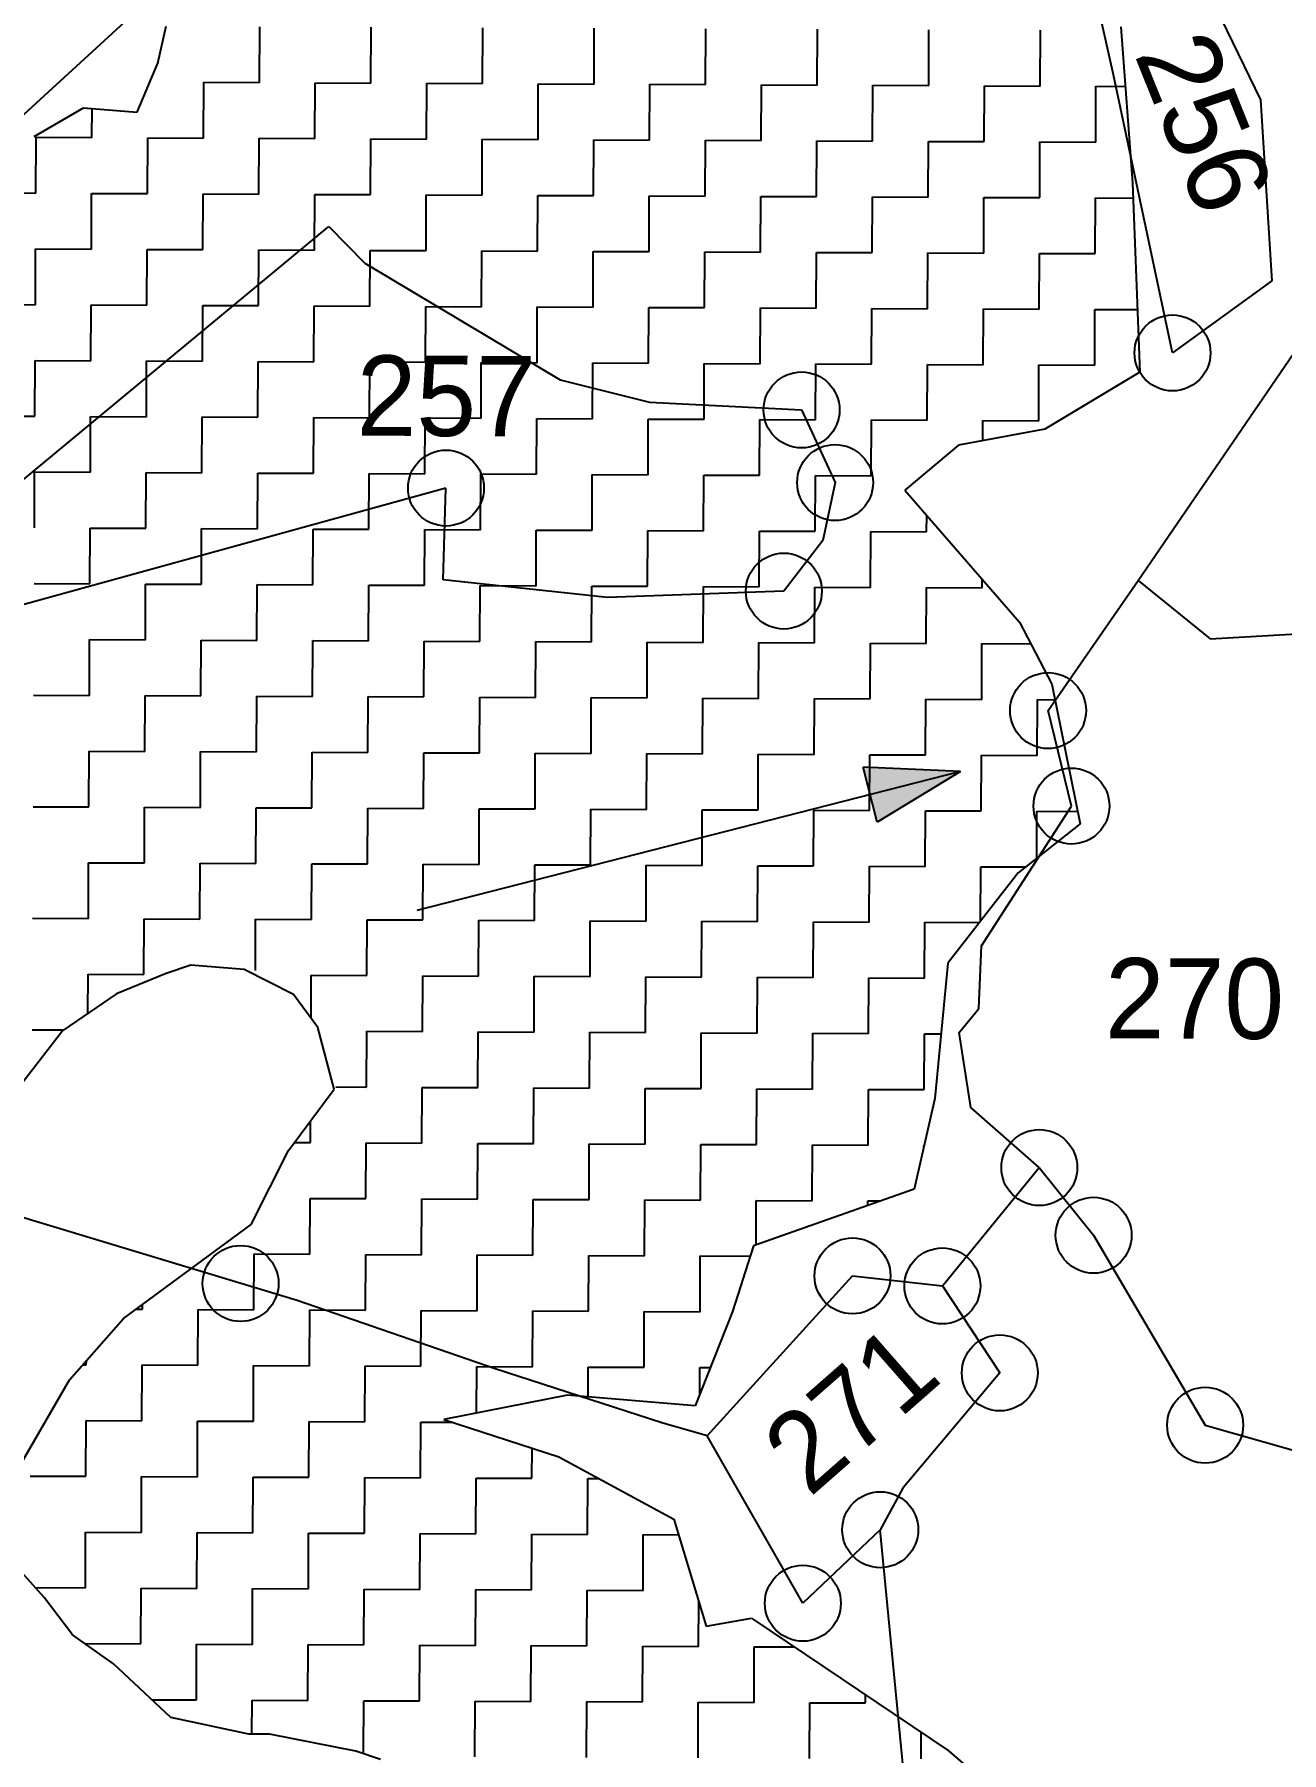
# Model space of a CAD drawing. Header units: metres. Extents: x 281411 to 286097, y 2026212 to 2030446.
# Drawn here: x 285188.9 to 285480.7, y 2028439.9 to 2028841.8 of the extents above; entities that cross this region are included whole.
import ezdxf
from ezdxf.enums import TextEntityAlignment as Align

# ---------------------------------------------------------------- set-up
doc = ezdxf.new("R2010")
doc.units = ezdxf.units.M
for name, color, linetype in [('POLY_HATCH', 12, 'Continuous'), ('POLY_PARCEL', 6, 'Continuous'), ('TEXT_PARCEL', 7, 'Continuous')]:
    doc.layers.add(name, color=color, linetype=linetype)
doc.styles.add('TEXT_MAP', font='')
doc.styles.get('TEXT_MAP').set_extended_font_data('Kruti Dev 050')

msp = doc.modelspace()

# ---------------------------------------------------------------- hatches: boundary and pattern name
h = msp.add_hatch(color=256)
h.paths.add_polyline_path([(285384.47, 2028663.95), (285386.12, 2028657.49), (285405.57, 2028669.33)])
h.paths.add_polyline_path([(285405.57, 2028669.33), (285382.83, 2028670.4), (285384.47, 2028663.95)])

# ---------------------------------------------------------------- linework, layer by layer
for points in [[(285405.57, 2028669.33), (285278.45, 2028636.89)], [(285405.57, 2028669.33), (285382.83, 2028670.4)], [(285386.12, 2028657.49), (285382.83, 2028670.4)], [(285405.57, 2028669.33), (285386.12, 2028657.49)]]:
    msp.add_lwpolyline(points)
for centre in [(285455.19, 2028767.26), (285368.42, 2028753.93), (285285.23, 2028735.66), (285376.26, 2028736.94), (285364.27, 2028711.57), (285426.08, 2028683.61), (285431.55, 2028661.29), (285424.03, 2028576.73), (285436.73, 2028560.9), (285237.19, 2028549.62), (285380.33, 2028551.4), (285401.36, 2028549.05), (285414.79, 2028528.71), (285462.83, 2028516.48), (285386.82, 2028492.03), (285368.71, 2028474.84)]:
    msp.add_circle(centre, 8.88)
at = {"layer": 'POLY_HATCH'}
for p, q in [((285217.83, 2028835.06), (285219.8, 2028843.71)), ((285443.09, 2028843.57), (285445.81, 2028807.02)), ((285212.97, 2028823.55), (285217.83, 2028835.06)), ((285188.9, 2028817.89), (285200.47, 2028824.57)), ((285200.47, 2028824.57), (285212.97, 2028823.55)), ((285445.81, 2028807.02), (285447.53, 2028762.79)), ((285447.53, 2028762.79), (285425.35, 2028749.43)), ((285425.35, 2028749.43), (285405.13, 2028745.68)), ((285405.13, 2028745.68), (285392.58, 2028735.16)), ((285392.58, 2028735.16), (285419.37, 2028704.28)), ((285419.37, 2028704.28), (285427, 2028689.82)), ((285427, 2028689.82), (285433.59, 2028657.11)), ((285433.59, 2028657.11), (285419.11, 2028645.63)), ((285419.11, 2028645.63), (285402.66, 2028624.56)), ((285225.53, 2028624.05), (285219.75, 2028622.16)), ((285238.03, 2028623.03), (285225.53, 2028624.05)), ((285249.54, 2028617.21), (285238.03, 2028623.03)), ((285402.66, 2028624.56), (285399.63, 2028592.85)), ((285219.75, 2028622.16), (285208.19, 2028617.4)), ((285208.19, 2028617.4), (285195.64, 2028608.81)), ((285255.28, 2028609.5), (285249.54, 2028617.21)), ((285195.64, 2028608.81), (285173.39, 2028580.07)), ((285259.06, 2028595.06), (285255.28, 2028609.5)), ((285248.42, 2028580.69), (285259.06, 2028595.06)), ((285399.63, 2028592.85), (285394.73, 2028571.72)), ((285239.68, 2028563.42), (285248.42, 2028580.69)), ((285394.73, 2028571.72), (285357.15, 2028558.43)), ((285209.77, 2028541.45), (285239.68, 2028563.42)), ((285357.15, 2028558.43), (285352.28, 2028543.07)), ((285352.28, 2028543.07), (285343.52, 2028521)), ((285197.2, 2028527.08), (285209.77, 2028541.45)), ((285185.56, 2028506.95), (285197.2, 2028527.08)), ((285313.64, 2028523.49), (285284.76, 2028517.85)), ((285343.52, 2028521), (285313.64, 2028523.49)), ((285284.76, 2028517.85), (285311.65, 2028509.07)), ((285311.65, 2028509.07), (285338.51, 2028494.53)), ((285338.51, 2028494.53), (285346.1, 2028469.5)), ((285191.2, 2028476.16), (285183.54, 2028484.84)), ((285197.89, 2028467.47), (285191.2, 2028476.16)), ((285346.1, 2028469.5), (285356.69, 2028471.38)), ((285356.69, 2028471.38), (285402.71, 2028440.41)), ((285207.48, 2028460.7), (285197.89, 2028467.47)), ((285220.89, 2028448.14), (285207.48, 2028460.7)), ((285239.14, 2028444.22), (285220.89, 2028448.14)), ((285243.95, 2028444.19), (285239.14, 2028444.22)), ((285264.14, 2028440.26), (285243.95, 2028444.19)), ((285269.9, 2028438.31), (285264.14, 2028440.26)), ((285402.71, 2028440.41), (285429.54, 2028417.21))]:
    msp.add_line(p, q, dxfattribs=at)
at = {"layer": 'POLY_HATCH', "linetype": 'Continuous'}
for p, q in [((285241.6, 2028830.5), (285241.66, 2028843.55)), ((285267.69, 2028830.38), (285267.75, 2028843.43)), ((285293.78, 2028830.27), (285293.84, 2028843.31)), ((285319.87, 2028830.15), (285319.93, 2028843.2)), ((285345.97, 2028830.03), (285346.02, 2028843.08)), ((285372.06, 2028829.91), (285372.12, 2028842.96)), ((285398.15, 2028829.8), (285398.21, 2028842.84)), ((285424.24, 2028829.68), (285424.3, 2028842.72)), ((285228.49, 2028817.52), (285228.55, 2028830.56)), ((285228.55, 2028830.56), (285241.6, 2028830.5)), ((285254.58, 2028817.4), (285254.64, 2028830.44)), ((285254.64, 2028830.44), (285267.69, 2028830.38)), ((285280.68, 2028817.28), (285280.74, 2028830.33)), ((285280.74, 2028830.33), (285293.78, 2028830.27)), ((285306.77, 2028817.16), (285306.83, 2028830.21)), ((285306.83, 2028830.21), (285319.87, 2028830.15)), ((285332.86, 2028817.04), (285332.92, 2028830.09)), ((285332.92, 2028830.09), (285345.97, 2028830.03)), ((285358.95, 2028816.93), (285359.01, 2028829.97)), ((285359.01, 2028829.97), (285372.06, 2028829.91)), ((285385.04, 2028816.81), (285385.1, 2028829.85)), ((285385.1, 2028829.85), (285398.15, 2028829.8)), ((285411.14, 2028816.69), (285411.2, 2028829.74)), ((285411.2, 2028829.74), (285424.24, 2028829.68)), ((285437.23, 2028816.57), (285437.29, 2028829.62)), ((285437.29, 2028829.62), (285444.13, 2028829.59)), ((285202.4, 2028817.63), (285202.43, 2028824.41)), ((285189.3, 2028804.65), (285189.35, 2028817.69)), ((285189.35, 2028817.69), (285202.4, 2028817.63)), ((285215.39, 2028804.53), (285215.45, 2028817.57)), ((285215.45, 2028817.57), (285228.49, 2028817.52)), ((285241.48, 2028804.41), (285241.54, 2028817.46)), ((285241.54, 2028817.46), (285254.58, 2028817.4)), ((285267.57, 2028804.29), (285267.63, 2028817.34)), ((285267.63, 2028817.34), (285280.68, 2028817.28)), ((285293.66, 2028804.17), (285293.72, 2028817.22)), ((285293.72, 2028817.22), (285306.77, 2028817.16)), ((285319.76, 2028804.06), (285319.81, 2028817.1)), ((285319.81, 2028817.1), (285332.86, 2028817.04)), ((285345.85, 2028803.94), (285345.91, 2028816.99)), ((285345.91, 2028816.99), (285358.95, 2028816.93)), ((285371.94, 2028803.82), (285372, 2028816.87)), ((285372, 2028816.87), (285385.04, 2028816.81)), ((285398.03, 2028803.7), (285398.09, 2028816.75)), ((285398.09, 2028816.75), (285411.14, 2028816.69)), ((285424.12, 2028803.59), (285424.18, 2028816.63)), ((285424.18, 2028816.63), (285437.23, 2028816.57)), ((285176.25, 2028804.71), (285189.3, 2028804.65)), ((285202.28, 2028791.54), (285202.34, 2028804.59)), ((285202.34, 2028804.59), (285215.39, 2028804.53)), ((285228.37, 2028791.42), (285228.43, 2028804.47)), ((285228.43, 2028804.47), (285241.48, 2028804.41)), ((285254.47, 2028791.31), (285254.53, 2028804.35)), ((285254.53, 2028804.35), (285267.57, 2028804.29)), ((285280.56, 2028791.19), (285280.62, 2028804.23)), ((285280.62, 2028804.23), (285293.66, 2028804.17)), ((285306.65, 2028791.07), (285306.71, 2028804.12)), ((285306.71, 2028804.12), (285319.76, 2028804.06)), ((285332.74, 2028790.95), (285332.8, 2028804)), ((285332.8, 2028804), (285345.85, 2028803.94)), ((285358.83, 2028790.83), (285358.89, 2028803.88)), ((285358.89, 2028803.88), (285371.94, 2028803.82)), ((285384.93, 2028790.72), (285384.99, 2028803.76)), ((285384.99, 2028803.76), (285398.03, 2028803.7)), ((285411.02, 2028790.6), (285411.08, 2028803.64)), ((285411.08, 2028803.64), (285424.12, 2028803.59)), ((285437.11, 2028790.48), (285437.17, 2028803.53)), ((285437.17, 2028803.53), (285445.94, 2028803.49)), ((285189.18, 2028778.55), (285189.24, 2028791.6)), ((285189.24, 2028791.6), (285202.28, 2028791.54)), ((285215.27, 2028778.44), (285215.33, 2028791.48)), ((285215.33, 2028791.48), (285228.37, 2028791.42)), ((285241.36, 2028778.32), (285241.42, 2028791.36)), ((285241.42, 2028791.36), (285254.47, 2028791.31)), ((285267.45, 2028778.2), (285267.51, 2028791.25)), ((285267.51, 2028791.25), (285280.56, 2028791.19)), ((285293.55, 2028778.08), (285293.6, 2028791.13)), ((285293.6, 2028791.13), (285306.65, 2028791.07)), ((285319.64, 2028777.97), (285319.7, 2028791.01)), ((285319.7, 2028791.01), (285332.74, 2028790.95)), ((285345.73, 2028777.85), (285345.79, 2028790.89)), ((285345.79, 2028790.89), (285358.83, 2028790.83)), ((285371.82, 2028777.73), (285371.88, 2028790.78)), ((285371.88, 2028790.78), (285384.93, 2028790.72)), ((285397.91, 2028777.61), (285397.97, 2028790.66)), ((285397.97, 2028790.66), (285411.02, 2028790.6)), ((285424.01, 2028777.49), (285424.06, 2028790.54)), ((285424.06, 2028790.54), (285437.11, 2028790.48)), ((285176.13, 2028778.61), (285189.18, 2028778.55)), ((285202.17, 2028765.45), (285202.22, 2028778.5)), ((285202.22, 2028778.5), (285215.27, 2028778.44)), ((285228.26, 2028765.33), (285228.32, 2028778.38)), ((285228.32, 2028778.38), (285241.36, 2028778.32)), ((285254.35, 2028765.21), (285254.41, 2028778.26)), ((285254.41, 2028778.26), (285267.45, 2028778.2)), ((285280.44, 2028765.1), (285280.5, 2028778.14)), ((285280.5, 2028778.14), (285293.55, 2028778.08)), ((285306.53, 2028764.98), (285306.59, 2028778.02)), ((285306.59, 2028778.02), (285319.64, 2028777.97)), ((285332.62, 2028764.86), (285332.68, 2028777.91)), ((285332.68, 2028777.91), (285345.73, 2028777.85)), ((285358.72, 2028764.74), (285358.78, 2028777.79)), ((285358.78, 2028777.79), (285371.82, 2028777.73)), ((285384.81, 2028764.62), (285384.87, 2028777.67)), ((285384.87, 2028777.67), (285397.91, 2028777.61)), ((285410.9, 2028764.51), (285410.96, 2028777.55)), ((285410.96, 2028777.55), (285424.01, 2028777.49)), ((285436.99, 2028764.39), (285437.05, 2028777.43)), ((285437.05, 2028777.43), (285446.96, 2028777.39)), ((285189.06, 2028752.46), (285189.12, 2028765.51)), ((285189.12, 2028765.51), (285202.17, 2028765.45)), ((285215.15, 2028752.34), (285215.21, 2028765.39)), ((285215.21, 2028765.39), (285228.26, 2028765.33)), ((285241.24, 2028752.23), (285241.3, 2028765.27)), ((285241.3, 2028765.27), (285254.35, 2028765.21)), ((285267.34, 2028752.11), (285267.39, 2028765.15)), ((285267.39, 2028765.15), (285280.44, 2028765.1)), ((285293.43, 2028751.99), (285293.49, 2028765.04)), ((285293.49, 2028765.04), (285306.53, 2028764.98)), ((285319.52, 2028751.87), (285319.58, 2028764.92)), ((285319.58, 2028764.92), (285332.62, 2028764.86)), ((285345.61, 2028751.76), (285345.67, 2028764.8)), ((285345.67, 2028764.8), (285358.72, 2028764.74)), ((285371.7, 2028751.64), (285371.76, 2028764.68)), ((285371.76, 2028764.68), (285384.81, 2028764.62)), ((285397.8, 2028751.52), (285397.85, 2028764.57)), ((285397.85, 2028764.57), (285410.9, 2028764.51)), ((285423.89, 2028751.4), (285423.95, 2028764.45)), ((285423.95, 2028764.45), (285436.99, 2028764.39)), ((285176.01, 2028752.52), (285189.06, 2028752.46)), ((285202.05, 2028739.36), (285202.11, 2028752.4)), ((285202.11, 2028752.4), (285215.15, 2028752.34)), ((285228.14, 2028739.24), (285228.2, 2028752.29)), ((285228.2, 2028752.29), (285241.24, 2028752.23)), ((285254.23, 2028739.12), (285254.29, 2028752.17)), ((285254.29, 2028752.17), (285267.34, 2028752.11)), ((285280.32, 2028739), (285280.38, 2028752.05)), ((285280.38, 2028752.05), (285293.43, 2028751.99)), ((285306.42, 2028738.89), (285306.47, 2028751.93)), ((285306.47, 2028751.93), (285319.52, 2028751.87)), ((285332.51, 2028738.77), (285332.57, 2028751.81)), ((285332.57, 2028751.81), (285345.61, 2028751.76)), ((285358.6, 2028738.65), (285358.66, 2028751.7)), ((285358.66, 2028751.7), (285371.7, 2028751.64)), ((285384.69, 2028738.53), (285384.75, 2028751.58)), ((285384.75, 2028751.58), (285397.8, 2028751.52)), ((285410.82, 2028746.74), (285410.84, 2028751.46)), ((285410.84, 2028751.46), (285423.89, 2028751.4)), ((285188.94, 2028726.37), (285189, 2028739.42)), ((285189, 2028739.42), (285202.05, 2028739.36)), ((285215.03, 2028726.25), (285215.09, 2028739.3)), ((285215.09, 2028739.3), (285228.14, 2028739.24)), ((285241.13, 2028726.13), (285241.19, 2028739.18)), ((285241.19, 2028739.18), (285254.23, 2028739.12)), ((285267.22, 2028726.02), (285267.28, 2028739.06)), ((285267.28, 2028739.06), (285280.32, 2028739)), ((285293.31, 2028725.9), (285293.37, 2028738.95)), ((285293.37, 2028738.95), (285306.42, 2028738.89)), ((285319.4, 2028725.78), (285319.46, 2028738.83)), ((285319.46, 2028738.83), (285332.51, 2028738.77)), ((285345.49, 2028725.66), (285345.55, 2028738.71)), ((285345.55, 2028738.71), (285358.6, 2028738.65)), ((285371.59, 2028725.55), (285371.65, 2028738.59)), ((285371.65, 2028738.59), (285384.69, 2028738.53)), ((285397.68, 2028725.43), (285397.7, 2028729.26)), ((285201.93, 2028713.27), (285201.99, 2028726.31)), ((285201.99, 2028726.31), (285215.03, 2028726.25)), ((285228.02, 2028713.15), (285228.08, 2028726.19)), ((285228.08, 2028726.19), (285241.13, 2028726.13)), ((285254.11, 2028713.03), (285254.17, 2028726.08)), ((285254.17, 2028726.08), (285267.22, 2028726.02)), ((285280.21, 2028712.91), (285280.26, 2028725.96)), ((285280.26, 2028725.96), (285293.31, 2028725.9)), ((285306.3, 2028712.79), (285306.36, 2028725.84)), ((285306.36, 2028725.84), (285319.4, 2028725.78)), ((285332.39, 2028712.68), (285332.45, 2028725.72)), ((285332.45, 2028725.72), (285345.49, 2028725.66)), ((285358.48, 2028712.56), (285358.54, 2028725.6)), ((285358.54, 2028725.6), (285371.59, 2028725.55)), ((285384.57, 2028712.44), (285384.63, 2028725.49)), ((285384.63, 2028725.49), (285397.68, 2028725.43)), ((285188.88, 2028713.32), (285201.93, 2028713.27)), ((285214.92, 2028700.16), (285214.98, 2028713.21)), ((285214.98, 2028713.21), (285228.02, 2028713.15)), ((285241.01, 2028700.04), (285241.07, 2028713.09)), ((285241.07, 2028713.09), (285254.11, 2028713.03)), ((285267.1, 2028699.92), (285267.16, 2028712.97)), ((285267.16, 2028712.97), (285280.21, 2028712.91)), ((285293.19, 2028699.81), (285293.25, 2028712.85)), ((285293.25, 2028712.85), (285306.3, 2028712.79)), ((285319.28, 2028699.69), (285319.34, 2028712.74)), ((285319.34, 2028712.74), (285332.39, 2028712.68)), ((285345.38, 2028699.57), (285345.44, 2028712.62)), ((285345.44, 2028712.62), (285358.48, 2028712.56)), ((285371.47, 2028699.45), (285371.53, 2028712.5)), ((285371.53, 2028712.5), (285384.57, 2028712.44)), ((285397.56, 2028699.34), (285397.62, 2028712.38)), ((285397.62, 2028712.38), (285410.67, 2028712.32)), ((285410.67, 2028712.32), (285410.67, 2028714.3)), ((285201.81, 2028687.17), (285201.87, 2028700.22)), ((285201.87, 2028700.22), (285214.92, 2028700.16)), ((285227.9, 2028687.06), (285227.96, 2028700.1)), ((285227.96, 2028700.1), (285241.01, 2028700.04)), ((285254, 2028686.94), (285254.05, 2028699.98)), ((285254.05, 2028699.98), (285267.1, 2028699.92)), ((285280.09, 2028686.82), (285280.15, 2028699.87)), ((285280.15, 2028699.87), (285293.19, 2028699.81)), ((285306.18, 2028686.7), (285306.24, 2028699.75)), ((285306.24, 2028699.75), (285319.28, 2028699.69)), ((285332.27, 2028686.58), (285332.33, 2028699.63)), ((285332.33, 2028699.63), (285345.38, 2028699.57)), ((285358.36, 2028686.47), (285358.42, 2028699.51)), ((285358.42, 2028699.51), (285371.47, 2028699.45)), ((285384.46, 2028686.35), (285384.51, 2028699.39)), ((285384.51, 2028699.39), (285397.56, 2028699.34)), ((285410.55, 2028686.23), (285410.61, 2028699.28)), ((285410.61, 2028699.28), (285422.04, 2028699.23)), ((285188.77, 2028687.23), (285201.81, 2028687.17)), ((285214.8, 2028674.07), (285214.86, 2028687.11)), ((285214.86, 2028687.11), (285227.9, 2028687.06)), ((285240.89, 2028673.95), (285240.95, 2028687)), ((285240.95, 2028687), (285254, 2028686.94)), ((285266.98, 2028673.83), (285267.04, 2028686.88)), ((285267.04, 2028686.88), (285280.09, 2028686.82)), ((285293.07, 2028673.72), (285293.13, 2028686.76)), ((285293.13, 2028686.76), (285306.18, 2028686.7)), ((285319.17, 2028673.6), (285319.23, 2028686.64)), ((285319.23, 2028686.64), (285332.27, 2028686.58)), ((285345.26, 2028673.48), (285345.32, 2028686.53)), ((285345.32, 2028686.53), (285358.36, 2028686.47)), ((285371.35, 2028673.36), (285371.41, 2028686.41)), ((285371.41, 2028686.41), (285384.46, 2028686.35)), ((285397.44, 2028673.24), (285397.5, 2028686.29)), ((285397.5, 2028686.29), (285410.55, 2028686.23)), ((285423.53, 2028673.13), (285423.59, 2028686.17)), ((285423.59, 2028686.17), (285427.74, 2028686.15)), ((285201.69, 2028661.08), (285201.75, 2028674.13)), ((285201.75, 2028674.13), (285214.8, 2028674.07)), ((285227.79, 2028660.96), (285227.84, 2028674.01)), ((285227.84, 2028674.01), (285240.89, 2028673.95)), ((285253.88, 2028660.85), (285253.94, 2028673.89)), ((285253.94, 2028673.89), (285266.98, 2028673.83)), ((285279.97, 2028660.73), (285280.03, 2028673.77)), ((285280.03, 2028673.77), (285293.07, 2028673.72)), ((285306.06, 2028660.61), (285306.12, 2028673.66)), ((285306.12, 2028673.66), (285319.17, 2028673.6)), ((285332.15, 2028660.49), (285332.21, 2028673.54)), ((285332.21, 2028673.54), (285345.26, 2028673.48)), ((285358.25, 2028660.37), (285358.3, 2028673.42)), ((285358.3, 2028673.42), (285371.35, 2028673.36)), ((285384.34, 2028660.26), (285384.4, 2028673.3)), ((285384.4, 2028673.3), (285397.44, 2028673.24)), ((285410.43, 2028660.14), (285410.49, 2028673.18)), ((285410.49, 2028673.18), (285423.53, 2028673.13)), ((285188.65, 2028661.14), (285201.69, 2028661.08)), ((285214.68, 2028647.98), (285214.74, 2028661.02)), ((285214.74, 2028661.02), (285227.79, 2028660.96)), ((285240.77, 2028647.86), (285240.83, 2028660.9)), ((285240.83, 2028660.9), (285253.88, 2028660.85)), ((285266.86, 2028647.74), (285266.92, 2028660.79)), ((285266.92, 2028660.79), (285279.97, 2028660.73)), ((285292.96, 2028647.62), (285293.02, 2028660.67)), ((285293.02, 2028660.67), (285306.06, 2028660.61)), ((285319.05, 2028647.51), (285319.11, 2028660.55)), ((285319.11, 2028660.55), (285332.15, 2028660.49)), ((285345.14, 2028647.39), (285345.2, 2028660.43)), ((285345.2, 2028660.43), (285358.25, 2028660.37)), ((285371.23, 2028647.27), (285371.29, 2028660.32)), ((285371.29, 2028660.32), (285384.34, 2028660.26)), ((285397.32, 2028647.15), (285397.38, 2028660.2)), ((285397.38, 2028660.2), (285410.43, 2028660.14)), ((285423.43, 2028649.06), (285423.48, 2028660.08)), ((285423.48, 2028660.08), (285433, 2028660.04)), ((285201.58, 2028634.99), (285201.63, 2028648.04)), ((285201.63, 2028648.04), (285214.68, 2028647.98)), ((285227.67, 2028634.87), (285227.73, 2028647.92)), ((285227.73, 2028647.92), (285240.77, 2028647.86)), ((285253.76, 2028634.75), (285253.82, 2028647.8)), ((285253.82, 2028647.8), (285266.86, 2028647.74)), ((285279.85, 2028634.64), (285279.91, 2028647.68)), ((285279.91, 2028647.68), (285292.96, 2028647.62)), ((285305.94, 2028634.52), (285306, 2028647.56)), ((285306, 2028647.56), (285319.05, 2028647.51)), ((285332.04, 2028634.4), (285332.09, 2028647.45)), ((285332.09, 2028647.45), (285345.14, 2028647.39)), ((285358.13, 2028634.28), (285358.19, 2028647.33)), ((285358.19, 2028647.33), (285371.23, 2028647.27)), ((285384.22, 2028634.16), (285384.28, 2028647.21)), ((285384.28, 2028647.21), (285397.32, 2028647.15)), ((285410.31, 2028634.37), (285410.37, 2028647.09)), ((285410.37, 2028647.09), (285420.89, 2028647.05)), ((285188.53, 2028635.05), (285201.58, 2028634.99)), ((285214.56, 2028621.88), (285214.62, 2028634.93)), ((285214.62, 2028634.93), (285227.67, 2028634.87)), ((285240.66, 2028622.82), (285240.71, 2028634.81)), ((285240.71, 2028634.81), (285253.76, 2028634.75)), ((285266.75, 2028621.65), (285266.81, 2028634.69)), ((285266.81, 2028634.69), (285279.85, 2028634.64)), ((285292.84, 2028621.53), (285292.9, 2028634.58)), ((285292.9, 2028634.58), (285305.94, 2028634.52)), ((285318.93, 2028621.41), (285318.99, 2028634.46)), ((285318.99, 2028634.46), (285332.04, 2028634.4)), ((285345.02, 2028621.3), (285345.08, 2028634.34)), ((285345.08, 2028634.34), (285358.13, 2028634.28)), ((285371.11, 2028621.18), (285371.17, 2028634.22)), ((285371.17, 2028634.22), (285384.22, 2028634.16)), ((285397.21, 2028621.06), (285397.27, 2028634.11)), ((285397.27, 2028634.11), (285410.07, 2028634.05)), ((285201.48, 2028612.8), (285201.52, 2028621.94)), ((285201.52, 2028621.94), (285214.56, 2028621.88)), ((285253.66, 2028611.68), (285253.7, 2028621.71)), ((285253.7, 2028621.71), (285266.75, 2028621.65)), ((285279.73, 2028608.54), (285279.79, 2028621.59)), ((285279.79, 2028621.59), (285292.84, 2028621.53)), ((285305.83, 2028608.43), (285305.88, 2028621.47)), ((285305.88, 2028621.47), (285318.93, 2028621.41)), ((285331.92, 2028608.31), (285331.98, 2028621.35)), ((285331.98, 2028621.35), (285345.02, 2028621.3)), ((285358.01, 2028608.19), (285358.07, 2028621.24)), ((285358.07, 2028621.24), (285371.11, 2028621.18)), ((285384.1, 2028608.07), (285384.16, 2028621.12)), ((285384.16, 2028621.12), (285397.21, 2028621.06)), ((285188.41, 2028608.96), (285195.81, 2028608.92)), ((285266.63, 2028595.56), (285266.69, 2028608.6)), ((285266.69, 2028608.6), (285279.73, 2028608.54)), ((285292.72, 2028595.44), (285292.78, 2028608.49)), ((285292.78, 2028608.49), (285305.83, 2028608.43)), ((285318.81, 2028595.32), (285318.87, 2028608.37)), ((285318.87, 2028608.37), (285331.92, 2028608.31)), ((285344.91, 2028595.2), (285344.96, 2028608.25)), ((285344.96, 2028608.25), (285358.01, 2028608.19)), ((285371, 2028595.09), (285371.06, 2028608.13)), ((285371.06, 2028608.13), (285384.1, 2028608.07)), ((285397.09, 2028594.97), (285397.15, 2028608.01)), ((285397.15, 2028608.01), (285401.08, 2028608)), ((285259.45, 2028595.59), (285266.63, 2028595.56)), ((285279.62, 2028582.45), (285279.68, 2028595.5)), ((285279.68, 2028595.5), (285292.72, 2028595.44)), ((285305.71, 2028582.33), (285305.77, 2028595.38)), ((285305.77, 2028595.38), (285318.81, 2028595.32)), ((285331.8, 2028582.22), (285331.86, 2028595.26)), ((285331.86, 2028595.26), (285344.91, 2028595.2)), ((285357.89, 2028582.1), (285357.95, 2028595.14)), ((285357.95, 2028595.14), (285371, 2028595.09)), ((285383.98, 2028581.98), (285384.04, 2028595.03)), ((285384.04, 2028595.03), (285397.09, 2028594.97)), ((285253.52, 2028582.57), (285253.55, 2028587.61)), ((285249.82, 2028582.59), (285253.52, 2028582.57)), ((285266.51, 2028569.47), (285266.57, 2028582.51)), ((285266.57, 2028582.51), (285279.62, 2028582.45)), ((285292.6, 2028569.35), (285292.66, 2028582.39)), ((285292.66, 2028582.39), (285305.71, 2028582.33)), ((285318.7, 2028569.23), (285318.75, 2028582.28)), ((285318.75, 2028582.28), (285331.8, 2028582.22)), ((285344.79, 2028569.11), (285344.85, 2028582.16)), ((285344.85, 2028582.16), (285357.89, 2028582.1)), ((285370.88, 2028568.99), (285370.94, 2028582.04)), ((285370.94, 2028582.04), (285383.98, 2028581.98)), ((285397.03, 2028581.92), (285397.1, 2028581.92)), ((285397.03, 2028581.64), (285397.03, 2028581.92)), ((285253.41, 2028556.48), (285253.47, 2028569.52)), ((285253.47, 2028569.52), (285266.51, 2028569.47)), ((285279.5, 2028556.36), (285279.56, 2028569.41)), ((285279.56, 2028569.41), (285292.6, 2028569.35)), ((285305.59, 2028556.24), (285305.65, 2028569.29)), ((285305.65, 2028569.29), (285318.7, 2028569.23)), ((285331.68, 2028556.12), (285331.74, 2028569.17)), ((285331.74, 2028569.17), (285344.79, 2028569.11)), ((285357.79, 2028558.65), (285357.83, 2028569.05)), ((285357.83, 2028569.05), (285370.88, 2028568.99)), ((285383.92, 2028567.9), (285383.93, 2028568.93)), ((285383.93, 2028568.93), (285386.82, 2028568.92)), ((285240.3, 2028543.49), (285240.36, 2028556.54)), ((285240.36, 2028556.54), (285253.41, 2028556.48)), ((285266.39, 2028543.37), (285266.45, 2028556.42)), ((285266.45, 2028556.42), (285279.5, 2028556.36)), ((285292.49, 2028543.26), (285292.54, 2028556.3)), ((285292.54, 2028556.3), (285305.59, 2028556.24)), ((285318.58, 2028543.14), (285318.64, 2028556.18)), ((285318.64, 2028556.18), (285331.68, 2028556.12)), ((285344.67, 2028543.02), (285344.73, 2028556.07)), ((285344.73, 2028556.07), (285356.39, 2028556.01)), ((285212.72, 2028543.62), (285214.21, 2028543.61)), ((285214.21, 2028543.61), (285214.21, 2028544.71)), ((285227.2, 2028530.5), (285227.26, 2028543.55)), ((285227.26, 2028543.55), (285240.3, 2028543.49)), ((285253.29, 2028530.39), (285253.35, 2028543.43)), ((285253.35, 2028543.43), (285266.39, 2028543.37)), ((285279.38, 2028530.27), (285279.44, 2028543.31)), ((285279.44, 2028543.31), (285292.49, 2028543.26)), ((285305.47, 2028530.15), (285305.53, 2028543.2)), ((285305.53, 2028543.2), (285318.58, 2028543.14)), ((285331.56, 2028530.03), (285331.62, 2028543.08)), ((285331.62, 2028543.08), (285344.67, 2028543.02)), ((285200.3, 2028530.63), (285201.1, 2028530.62)), ((285201.1, 2028530.62), (285201.11, 2028531.55)), ((285214.09, 2028517.52), (285214.15, 2028530.56)), ((285214.15, 2028530.56), (285227.2, 2028530.5)), ((285240.18, 2028517.4), (285240.24, 2028530.44)), ((285240.24, 2028530.44), (285253.29, 2028530.39)), ((285266.28, 2028517.28), (285266.33, 2028530.33)), ((285266.33, 2028530.33), (285279.38, 2028530.27)), ((285292.38, 2028519.34), (285292.43, 2028530.21)), ((285292.43, 2028530.21), (285305.47, 2028530.15)), ((285318.49, 2028523.08), (285318.52, 2028530.09)), ((285318.52, 2028530.09), (285331.56, 2028530.03)), ((285344.58, 2028523.68), (285344.61, 2028529.97)), ((285344.61, 2028529.97), (285347.08, 2028529.96)), ((285200.99, 2028504.53), (285201.05, 2028517.58)), ((285201.05, 2028517.58), (285214.09, 2028517.52)), ((285227.08, 2028504.41), (285227.14, 2028517.46)), ((285227.14, 2028517.46), (285240.18, 2028517.4)), ((285253.17, 2028504.29), (285253.23, 2028517.34)), ((285253.23, 2028517.34), (285266.28, 2028517.28)), ((285279.26, 2028504.18), (285279.32, 2028517.22)), ((285279.32, 2028517.22), (285286.78, 2028517.19)), ((285305.35, 2028504.06), (285305.39, 2028511.12)), ((285187.94, 2028504.59), (285200.99, 2028504.53)), ((285213.97, 2028491.42), (285214.03, 2028504.47)), ((285214.03, 2028504.47), (285227.08, 2028504.41)), ((285240.07, 2028491.31), (285240.12, 2028504.35)), ((285240.12, 2028504.35), (285253.17, 2028504.29)), ((285266.16, 2028491.19), (285266.22, 2028504.24)), ((285266.22, 2028504.24), (285279.26, 2028504.18)), ((285292.25, 2028491.07), (285292.31, 2028504.12)), ((285292.31, 2028504.12), (285305.35, 2028504.06)), ((285318.34, 2028490.95), (285318.4, 2028504)), ((285318.4, 2028504), (285321.05, 2028503.99)), ((285200.87, 2028478.44), (285200.93, 2028491.48)), ((285200.93, 2028491.48), (285213.97, 2028491.42)), ((285226.96, 2028478.32), (285227.02, 2028491.37)), ((285227.02, 2028491.37), (285240.07, 2028491.31)), ((285253.05, 2028478.2), (285253.11, 2028491.25)), ((285253.11, 2028491.25), (285266.16, 2028491.19)), ((285279.14, 2028478.08), (285279.2, 2028491.13)), ((285279.2, 2028491.13), (285292.25, 2028491.07)), ((285305.24, 2028477.97), (285305.3, 2028491.01)), ((285305.3, 2028491.01), (285318.34, 2028490.95)), ((285331.33, 2028477.85), (285331.39, 2028490.89)), ((285331.39, 2028490.89), (285339.63, 2028490.86)), ((285189.14, 2028478.49), (285200.87, 2028478.44)), ((285213.86, 2028465.33), (285213.91, 2028478.38)), ((285213.91, 2028478.38), (285226.96, 2028478.32)), ((285239.95, 2028465.21), (285240.01, 2028478.26)), ((285240.01, 2028478.26), (285253.05, 2028478.2)), ((285266.04, 2028465.1), (285266.1, 2028478.14)), ((285266.1, 2028478.14), (285279.14, 2028478.08)), ((285292.13, 2028464.98), (285292.19, 2028478.03)), ((285292.19, 2028478.03), (285305.24, 2028477.97)), ((285318.22, 2028464.86), (285318.28, 2028477.91)), ((285318.28, 2028477.91), (285331.33, 2028477.85)), ((285344.32, 2028464.74), (285344.36, 2028475.22)), ((285200.84, 2028465.39), (285213.86, 2028465.33)), ((285226.84, 2028452.23), (285226.9, 2028465.27)), ((285226.9, 2028465.27), (285239.95, 2028465.21)), ((285252.94, 2028452.11), (285252.99, 2028465.16)), ((285252.99, 2028465.16), (285266.04, 2028465.1)), ((285279.03, 2028451.99), (285279.09, 2028465.04)), ((285279.09, 2028465.04), (285292.13, 2028464.98)), ((285305.12, 2028451.87), (285305.18, 2028464.92)), ((285305.18, 2028464.92), (285318.22, 2028464.86)), ((285331.21, 2028451.76), (285331.27, 2028464.8)), ((285331.27, 2028464.8), (285344.32, 2028464.74)), ((285357.3, 2028451.64), (285357.36, 2028464.68)), ((285357.36, 2028464.68), (285366.69, 2028464.64)), ((285216.48, 2028452.27), (285226.84, 2028452.23)), ((285239.85, 2028444.21), (285239.89, 2028452.17)), ((285239.89, 2028452.17), (285252.94, 2028452.11)), ((285265.93, 2028439.91), (285265.98, 2028452.05)), ((285265.98, 2028452.05), (285279.03, 2028451.99)), ((285292.01, 2028438.89), (285292.07, 2028451.93)), ((285292.07, 2028451.93), (285305.12, 2028451.87)), ((285318.11, 2028438.77), (285318.17, 2028451.82)), ((285318.17, 2028451.82), (285331.21, 2028451.76)), ((285344.2, 2028438.65), (285344.26, 2028451.7)), ((285344.26, 2028451.7), (285357.3, 2028451.64)), ((285370.29, 2028438.53), (285370.35, 2028451.58)), ((285370.35, 2028451.58), (285383.39, 2028451.52)), ((285383.39, 2028451.52), (285383.4, 2028453.4)), ((285396.38, 2028438.42), (285396.41, 2028444.65))]:
    msp.add_line(p, q, dxfattribs=at)
at = {"layer": 'POLY_PARCEL'}
for p, q in [((285171.48, 2028809.32), (285277.63, 2028906.58)), ((285459.57, 2028859.9), (285475.81, 2028826.49)), ((285441.35, 2028832.3), (285435.81, 2028857.18)), ((285455.19, 2028767.26), (285441.35, 2028832.3)), ((285475.81, 2028826.49), (285478.44, 2028784.1)), ((285178.37, 2028731.06), (285257.81, 2028796.8)), ((285257.81, 2028796.8), (285266.25, 2028788.29)), ((285266.25, 2028788.29), (285311.92, 2028760.96)), ((285478.44, 2028784.1), (285455.19, 2028767.26)), ((285447.14, 2028714.03), (285483.46, 2028767.13)), ((285311.92, 2028760.96), (285332.81, 2028755.78)), ((285332.81, 2028755.78), (285368.42, 2028753.93)), ((285368.42, 2028753.93), (285376.26, 2028736.94)), ((285285.23, 2028735.66), (285152.22, 2028698.97)), ((285284.57, 2028714.19), (285285.23, 2028735.66)), ((285376.26, 2028736.94), (285373.37, 2028723.4)), ((285373.37, 2028723.4), (285364.27, 2028711.57)), ((285323, 2028710.06), (285284.57, 2028714.19)), ((285364.27, 2028711.57), (285323, 2028710.06)), ((285426.08, 2028683.61), (285447.14, 2028714.03)), ((285447.14, 2028714.03), (285464.03, 2028700.39)), ((285464.03, 2028700.39), (285491.74, 2028701.96)), ((285431.55, 2028661.29), (285426.08, 2028683.61)), ((285410.48, 2028628.62), (285431.55, 2028661.29)), ((285409.85, 2028613.93), (285410.48, 2028628.62)), ((285405.3, 2028608.3), (285409.85, 2028613.93)), ((285408.05, 2028590.77), (285405.3, 2028608.3)), ((285424.03, 2028576.73), (285408.05, 2028590.77)), ((285401.36, 2028549.05), (285424.03, 2028576.73)), ((285424.03, 2028576.73), (285436.73, 2028560.9)), ((285250.41, 2028545.61), (285176.06, 2028568.14)), ((285436.73, 2028560.9), (285462.83, 2028516.48)), ((285346.34, 2028514), (285380.33, 2028551.4)), ((285380.33, 2028551.4), (285401.36, 2028549.05)), ((285401.36, 2028549.05), (285414.79, 2028528.71)), ((285296.77, 2028529.65), (285250.41, 2028545.61)), ((285335.72, 2028517.04), (285296.77, 2028529.65)), ((285414.79, 2028528.71), (285392.13, 2028501.77)), ((285346.34, 2028514), (285335.72, 2028517.04)), ((285368.71, 2028474.84), (285346.34, 2028514)), ((285462.83, 2028516.48), (285527.38, 2028498.16)), ((285392.13, 2028501.77), (285386.82, 2028492.03)), ((285386.82, 2028492.03), (285368.71, 2028474.84)), ((285407, 2028282.98), (285386.82, 2028492.03))]:
    msp.add_line(p, q, dxfattribs=at)

# ---------------------------------------------------------------- texts
at = {"layer": 'TEXT_PARCEL', "style": 'TEXT_MAP'}
for s, rotation, p in [('256', 291.8793, (285453.97, 2028817.7)), ('257', 359.7413, (285285.26, 2028747.83)), ('270', 359.7413, (285460.3, 2028606.89)), ('271', 41.2543, (285386.03, 2028513.22))]:
    msp.add_text(s, height=18.786, rotation=rotation, dxfattribs=at).set_placement(p, align=Align.CENTER)

doc.saveas('drawing.dxf')
